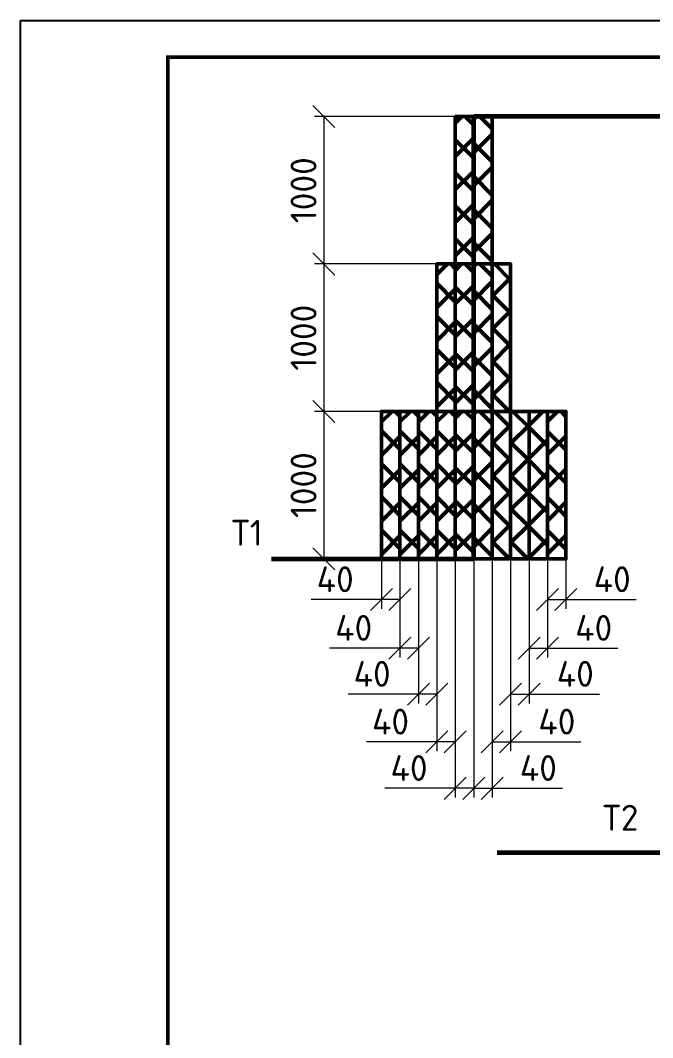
# Model space of a CAD drawing. Header units: millimetres. Extents: x 1642 to 8783, y 1095 to 5441.
# Drawn here: x 5296 to 5381.8, y 1333.4 to 1471.4 of the extents above; entities that cross this region are included whole.
import ezdxf
from ezdxf.enums import TextEntityAlignment as Align

# ---------------------------------------------------------------- set-up
doc = ezdxf.new("R2010")
doc.units = ezdxf.units.MM
for name, color, linetype, lineweight in [('12  Размер', 7, 'Continuous', 20), ('линии', 250, 'Continuous', 50), ('Размерный', 4, 'Continuous', 30), ('Размеры на чертеже', 250, 'Continuous', 25)]:
    doc.layers.add(name, color=color, linetype=linetype, lineweight=lineweight)
doc.styles.add('-ISOCPEUR-', font='isocpeur.ttf')
doc.styles.add('GOST', font='gost.shx', dxfattribs={"oblique": 15})
doc.styles.get("Standard").update_dxf_attribs({"font": 'arial.ttf'})
doc.dimstyles.new('М 1 к 20', dxfattribs={"dimtxt": 3.5, "dimasz": 3, "dimexe": 1.25, "dimexo": 0, "dimgap": 1, "dimtad": 1, "dimdec": 0, "dimlfac": 20, "dimzin": 0, "dimdsep": 46, "dimtxsty": 'GOST', "dimblk": 'OBLIQUE', "dimcen": 5, "dimclrd": 256, "dimclre": 256, "dimclrt": 256, "dimazin": 2, "dimtfac": 1, "dimtdec": 0, "dimtmove": 0, "dimatfit": 3, "dimldrblk": 'NONE', "dimfxl": 1.25, "dimtolj": 1, "dimtzin": 0, "dimlwd": -1, "dimlwe": -1, "dimarcsym": 2})
pattern_1 = [(45, (-1893.398, 7650.8207), (-2.245064, 2.245064), []), (135, (-1893.398, 7650.8207), (-2.245064, -2.245064), [])]
pattern_2 = [(45, (-1890.8947, 7650.8207), (-2.245064, 2.245064), []), (135, (-1890.8947, 7650.8207), (-2.245064, -2.245064), [])]
pattern_3 = [(45, (-1895.901, 7650.8207), (-2.245064, 2.245064), []), (135, (-1895.901, 7650.8207), (-2.245064, -2.245064), [])]

# ---------------------------------------------------------------- blocks, each defined once
blk = doc.blocks.new('*U305')
blk.add_lwpolyline([(0, 0), (420, 0), (420, -297), (0, -297)], close=True)
at = {"const_width": 0.5}
blk.add_lwpolyline([(20, -5), (415, -5), (415, -292), (20, -292)], close=True, dxfattribs=at)
blk.add_attdef('РАЗРАБОТАЛ', text='', height=2.5).set_placement((250.5, -264.22), align=Align.MIDDLE_LEFT)
at = {"flags": 8}
for tag, height, p in [('ДАТА', 2.5, (290.07, -264.4)), ('ЛИСТ', 3, (386.39, -271.92)), ('ЛИСТОВ', 3, (403.89, -271.92))]:
    blk.add_attdef(tag, text='', height=height, dxfattribs=at).set_placement(p, align=Align.MIDDLE_CENTER)
blk.add_attdef('ПРОВЕРИЛ', (250.75, -270.73), '', height=2.5)
at = {"lineweight": 30, "flags": 104}
for tag, p in [('ТЕПЛОВЫЕ_СЕТИ', (330, -269.5)), ('ИМЯ_ЧЕРТЕЖА', (330, -284.5))]:
    blk.add_attdef(tag, text='', height=3, dxfattribs=at).set_placement(p, align=Align.MIDDLE_CENTER)
at = {"style": '-ISOCPEUR-', "flags": 8}
blk.add_attdef('ФОРМАТ', text='', height=3, dxfattribs=at).set_placement((380.97, -294.75), align=Align.MIDDLE_CENTER)
blk = doc.blocks.new('_Oblique')
at = {"color": 0, "linetype": 'ByBlock', "lineweight": -2}
blk.add_line((-0.5, -0.5), (0.5, 0.5), dxfattribs=at)
blk = doc.blocks.new('*D253')
at = {"layer": '12  Размер', "transparency": 16777216}
for p, q in [((5357.55, 1398.31), (5357.55, 1365.94)), ((5355.04, 1382.78), (5355.04, 1365.94)), ((5355.04, 1367.19), (5345.49, 1367.19)), ((5357.55, 1367.19), (5355.04, 1367.19))]:
    blk.add_line(p, q, dxfattribs=at)
at = {"layer": 'Defpoints', "color": 0, "linetype": 'ByBlock', "lineweight": 35, "transparency": 16777216}
for p in [(5357.55, 1398.31), (5355.04, 1382.78), (5355.04, 1367.19)]:
    blk.add_point(p, dxfattribs=at)
at = {"layer": '12  Размер', "linetype": 'ByBlock', "transparency": 16777216, "xscale": 3, "yscale": 3, "zscale": 3, "rotation": 180}
blk.add_blockref('_Oblique', (5355.04, 1367.19), dxfattribs=at)
at = {"layer": '12  Размер', "linetype": 'ByBlock', "transparency": 16777216, "xscale": 3, "yscale": 3, "zscale": 3}
blk.add_blockref('_Oblique', (5357.55, 1367.19), dxfattribs=at)
at = {"layer": '12  Размер', "linetype": 'ByBlock', "transparency": 16777216, "insert": (5348.77, 1369.94), "char_height": 3.5, "attachment_point": 5, "style": '-ISOCPEUR-'}
blk.add_mtext('\\A1;40', dxfattribs=at)
blk = doc.blocks.new('_None')
blk = doc.blocks.new('*D254')
at = {"layer": '12  Размер', "transparency": 16777216}
for p, q in [((5355.04, 1398.31), (5355.04, 1372.23)), ((5352.54, 1382.78), (5352.54, 1372.23)), ((5352.54, 1373.48), (5342.99, 1373.48)), ((5355.04, 1373.48), (5352.54, 1373.48))]:
    blk.add_line(p, q, dxfattribs=at)
at = {"layer": 'Defpoints', "color": 0, "linetype": 'ByBlock', "lineweight": 35, "transparency": 16777216}
for p in [(5355.04, 1398.31), (5352.54, 1382.78), (5352.54, 1373.48)]:
    blk.add_point(p, dxfattribs=at)
at = {"layer": '12  Размер', "linetype": 'ByBlock', "transparency": 16777216, "xscale": 3, "yscale": 3, "zscale": 3, "rotation": 180}
blk.add_blockref('_Oblique', (5352.54, 1373.48), dxfattribs=at)
at = {"layer": '12  Размер', "linetype": 'ByBlock', "transparency": 16777216, "xscale": 3, "yscale": 3, "zscale": 3}
blk.add_blockref('_Oblique', (5355.04, 1373.48), dxfattribs=at)
at = {"layer": '12  Размер', "linetype": 'ByBlock', "transparency": 16777216, "insert": (5346.26, 1376.23), "char_height": 3.5, "attachment_point": 5, "style": '-ISOCPEUR-'}
blk.add_mtext('\\A1;40', dxfattribs=at)
blk = doc.blocks.new('*D255')
at = {"layer": '12  Размер', "transparency": 16777216}
for p, q in [((5350.04, 1398.31), (5350.04, 1378.71)), ((5352.54, 1398.31), (5352.54, 1378.71)), ((5350.04, 1379.96), (5340.49, 1379.96)), ((5352.54, 1379.96), (5350.04, 1379.96))]:
    blk.add_line(p, q, dxfattribs=at)
at = {"layer": 'Defpoints', "color": 0, "linetype": 'ByBlock', "lineweight": 35, "transparency": 16777216}
for p in [(5350.04, 1398.31), (5352.54, 1398.31), (5352.54, 1379.96)]:
    blk.add_point(p, dxfattribs=at)
at = {"layer": '12  Размер', "linetype": 'ByBlock', "transparency": 16777216, "xscale": 3, "yscale": 3, "zscale": 3, "rotation": 180}
blk.add_blockref('_Oblique', (5350.04, 1379.96), dxfattribs=at)
at = {"layer": '12  Размер', "linetype": 'ByBlock', "transparency": 16777216, "xscale": 3, "yscale": 3, "zscale": 3}
blk.add_blockref('_Oblique', (5352.54, 1379.96), dxfattribs=at)
at = {"layer": '12  Размер', "linetype": 'ByBlock', "transparency": 16777216, "insert": (5343.76, 1382.71), "char_height": 3.5, "attachment_point": 5, "style": '-ISOCPEUR-'}
blk.add_mtext('\\A1;40', dxfattribs=at)
blk = doc.blocks.new('*D256')
at = {"layer": '12  Размер', "transparency": 16777216}
for p, q in [((5342.53, 1418.31), (5335.96, 1418.31)), ((5337.21, 1418.31), (5337.21, 1398.31)), ((5342.53, 1398.31), (5335.96, 1398.31))]:
    blk.add_line(p, q, dxfattribs=at)
at = {"layer": 'Defpoints', "color": 0, "linetype": 'ByBlock', "lineweight": 35, "transparency": 16777216}
for p in [(5342.53, 1418.31), (5337.21, 1398.31), (5342.53, 1398.31)]:
    blk.add_point(p, dxfattribs=at)
at = {"layer": '12  Размер', "linetype": 'ByBlock', "transparency": 16777216, "xscale": 3, "yscale": 3, "zscale": 3}
for p, rotation in [((5337.21, 1418.31), 90), ((5337.21, 1398.31), 270)]:
    blk.add_blockref('_Oblique', p, dxfattribs=dict(at, rotation=rotation))
at = {"layer": '12  Размер', "linetype": 'ByBlock', "transparency": 16777216, "insert": (5334.46, 1408.31), "char_height": 3.5, "attachment_point": 5, "rotation": 90, "style": '-ISOCPEUR-'}
blk.add_mtext('\\A1;1000', dxfattribs=at)
blk = doc.blocks.new('*D257')
at = {"layer": '12  Размер', "transparency": 16777216}
for p, q in [((5352.54, 1438.31), (5335.96, 1438.31)), ((5337.21, 1438.31), (5337.21, 1418.31)), ((5345.03, 1418.31), (5335.96, 1418.31))]:
    blk.add_line(p, q, dxfattribs=at)
at = {"layer": 'Defpoints', "color": 0, "linetype": 'ByBlock', "lineweight": 35, "transparency": 16777216}
for p in [(5352.54, 1438.31), (5337.21, 1418.31), (5345.03, 1418.31)]:
    blk.add_point(p, dxfattribs=at)
at = {"layer": '12  Размер', "linetype": 'ByBlock', "transparency": 16777216, "xscale": 3, "yscale": 3, "zscale": 3}
for p, rotation in [((5337.21, 1438.31), 90), ((5337.21, 1418.31), 270)]:
    blk.add_blockref('_Oblique', p, dxfattribs=dict(at, rotation=rotation))
at = {"layer": '12  Размер', "linetype": 'ByBlock', "transparency": 16777216, "insert": (5334.46, 1428.31), "char_height": 3.5, "attachment_point": 5, "rotation": 90, "style": '-ISOCPEUR-'}
blk.add_mtext('\\A1;1000', dxfattribs=at)
blk = doc.blocks.new('*D258')
at = {"layer": '12  Размер', "transparency": 16777216}
for p, q in [((5355.04, 1458.31), (5335.96, 1458.31)), ((5337.21, 1458.31), (5337.21, 1438.31)), ((5352.54, 1438.31), (5335.96, 1438.31))]:
    blk.add_line(p, q, dxfattribs=at)
at = {"layer": 'Defpoints', "color": 0, "linetype": 'ByBlock', "lineweight": 35, "transparency": 16777216}
for p in [(5355.04, 1458.31), (5337.21, 1438.31), (5352.54, 1438.31)]:
    blk.add_point(p, dxfattribs=at)
at = {"layer": '12  Размер', "linetype": 'ByBlock', "transparency": 16777216, "xscale": 3, "yscale": 3, "zscale": 3}
for p, rotation in [((5337.21, 1458.31), 90), ((5337.21, 1438.31), 270)]:
    blk.add_blockref('_Oblique', p, dxfattribs=dict(at, rotation=rotation))
at = {"layer": '12  Размер', "linetype": 'ByBlock', "transparency": 16777216, "insert": (5334.46, 1448.31), "char_height": 3.5, "attachment_point": 5, "rotation": 90, "style": '-ISOCPEUR-'}
blk.add_mtext('\\A1;1000', dxfattribs=at)
blk = doc.blocks.new('*D264')
at = {"layer": '12  Размер', "transparency": 16777216}
for p, q in [((5345.03, 1398.31), (5345.03, 1391.54)), ((5347.53, 1398.31), (5347.53, 1391.54)), ((5345.03, 1392.79), (5335.48, 1392.79)), ((5347.53, 1392.79), (5345.03, 1392.79))]:
    blk.add_line(p, q, dxfattribs=at)
at = {"layer": 'Defpoints', "color": 0, "linetype": 'ByBlock', "lineweight": 35, "transparency": 16777216}
for p in [(5345.03, 1398.31), (5347.53, 1398.31), (5347.53, 1392.79)]:
    blk.add_point(p, dxfattribs=at)
at = {"layer": '12  Размер', "linetype": 'ByBlock', "transparency": 16777216, "xscale": 3, "yscale": 3, "zscale": 3, "rotation": 180}
blk.add_blockref('_Oblique', (5345.03, 1392.79), dxfattribs=at)
at = {"layer": '12  Размер', "linetype": 'ByBlock', "transparency": 16777216, "xscale": 3, "yscale": 3, "zscale": 3}
blk.add_blockref('_Oblique', (5347.53, 1392.79), dxfattribs=at)
at = {"layer": '12  Размер', "linetype": 'ByBlock', "transparency": 16777216, "insert": (5338.75, 1395.54), "char_height": 3.5, "attachment_point": 5, "style": '-ISOCPEUR-'}
blk.add_mtext('\\A1;40', dxfattribs=at)
blk = doc.blocks.new('*D265')
at = {"layer": '12  Размер', "transparency": 16777216}
for p, q in [((5347.53, 1391.54), (5347.53, 1384.95)), ((5350.04, 1391.71), (5350.04, 1384.95)), ((5347.53, 1386.2), (5337.98, 1386.2)), ((5350.04, 1386.2), (5347.53, 1386.2))]:
    blk.add_line(p, q, dxfattribs=at)
at = {"layer": 'Defpoints', "color": 0, "linetype": 'ByBlock', "lineweight": 35, "transparency": 16777216}
for p in [(5347.53, 1391.54), (5350.04, 1391.71), (5350.04, 1386.2)]:
    blk.add_point(p, dxfattribs=at)
at = {"layer": '12  Размер', "linetype": 'ByBlock', "transparency": 16777216, "xscale": 3, "yscale": 3, "zscale": 3, "rotation": 180}
blk.add_blockref('_Oblique', (5347.53, 1386.2), dxfattribs=at)
at = {"layer": '12  Размер', "linetype": 'ByBlock', "transparency": 16777216, "xscale": 3, "yscale": 3, "zscale": 3}
blk.add_blockref('_Oblique', (5350.04, 1386.2), dxfattribs=at)
at = {"layer": '12  Размер', "linetype": 'ByBlock', "transparency": 16777216, "insert": (5341.26, 1388.95), "char_height": 3.5, "attachment_point": 5, "style": '-ISOCPEUR-'}
blk.add_mtext('\\A1;40', dxfattribs=at)
blk = doc.blocks.new('*D259')
at = {"layer": '12  Размер', "transparency": 16777216}
for p, q in [((5357.55, 1398.31), (5357.55, 1365.94)), ((5360.05, 1382.78), (5360.05, 1365.94)), ((5357.55, 1367.19), (5360.05, 1367.19)), ((5360.05, 1367.19), (5369.6, 1367.19))]:
    blk.add_line(p, q, dxfattribs=at)
at = {"layer": 'Defpoints', "color": 0, "linetype": 'ByBlock', "lineweight": 35, "transparency": 16777216}
for p in [(5357.55, 1398.31), (5360.05, 1382.78), (5360.05, 1367.19)]:
    blk.add_point(p, dxfattribs=at)
at = {"layer": '12  Размер', "linetype": 'ByBlock', "transparency": 16777216, "xscale": 3, "yscale": 3, "zscale": 3, "rotation": 180}
blk.add_blockref('_Oblique', (5357.55, 1367.19), dxfattribs=at)
at = {"layer": '12  Размер', "linetype": 'ByBlock', "transparency": 16777216, "xscale": 3, "yscale": 3, "zscale": 3}
blk.add_blockref('_Oblique', (5360.05, 1367.19), dxfattribs=at)
at = {"layer": '12  Размер', "linetype": 'ByBlock', "transparency": 16777216, "insert": (5366.32, 1369.94), "char_height": 3.5, "attachment_point": 5, "style": '-ISOCPEUR-'}
blk.add_mtext('\\A1;40', dxfattribs=at)
blk = doc.blocks.new('*D260')
at = {"layer": '12  Размер', "transparency": 16777216}
for p, q in [((5360.05, 1398.31), (5360.05, 1372.23)), ((5362.55, 1382.78), (5362.55, 1372.23)), ((5360.05, 1373.48), (5362.55, 1373.48)), ((5362.55, 1373.48), (5372.1, 1373.48))]:
    blk.add_line(p, q, dxfattribs=at)
at = {"layer": 'Defpoints', "color": 0, "linetype": 'ByBlock', "lineweight": 35, "transparency": 16777216}
for p in [(5360.05, 1398.31), (5362.55, 1382.78), (5362.55, 1373.48)]:
    blk.add_point(p, dxfattribs=at)
at = {"layer": '12  Размер', "linetype": 'ByBlock', "transparency": 16777216, "xscale": 3, "yscale": 3, "zscale": 3, "rotation": 180}
blk.add_blockref('_Oblique', (5360.05, 1373.48), dxfattribs=at)
at = {"layer": '12  Размер', "linetype": 'ByBlock', "transparency": 16777216, "xscale": 3, "yscale": 3, "zscale": 3}
blk.add_blockref('_Oblique', (5362.55, 1373.48), dxfattribs=at)
at = {"layer": '12  Размер', "linetype": 'ByBlock', "transparency": 16777216, "insert": (5368.83, 1376.23), "char_height": 3.5, "attachment_point": 5, "style": '-ISOCPEUR-'}
blk.add_mtext('\\A1;40', dxfattribs=at)
blk = doc.blocks.new('*D261')
at = {"layer": '12  Размер', "transparency": 16777216}
for p, q in [((5362.55, 1398.31), (5362.55, 1378.71)), ((5365.06, 1398.31), (5365.06, 1378.71)), ((5362.55, 1379.96), (5365.06, 1379.96)), ((5365.06, 1379.96), (5374.61, 1379.96))]:
    blk.add_line(p, q, dxfattribs=at)
at = {"layer": 'Defpoints', "color": 0, "linetype": 'ByBlock', "lineweight": 35, "transparency": 16777216}
for p in [(5362.55, 1398.31), (5365.06, 1398.31), (5362.55, 1379.96)]:
    blk.add_point(p, dxfattribs=at)
at = {"layer": '12  Размер', "linetype": 'ByBlock', "transparency": 16777216, "xscale": 3, "yscale": 3, "zscale": 3, "rotation": 180}
blk.add_blockref('_Oblique', (5362.55, 1379.96), dxfattribs=at)
at = {"layer": '12  Размер', "linetype": 'ByBlock', "transparency": 16777216, "xscale": 3, "yscale": 3, "zscale": 3}
blk.add_blockref('_Oblique', (5365.06, 1379.96), dxfattribs=at)
at = {"layer": '12  Размер', "linetype": 'ByBlock', "transparency": 16777216, "insert": (5371.33, 1382.71), "char_height": 3.5, "attachment_point": 5, "style": '-ISOCPEUR-'}
blk.add_mtext('\\A1;40', dxfattribs=at)
blk = doc.blocks.new('*D262')
at = {"layer": '12  Размер', "transparency": 16777216}
for p, q in [((5367.56, 1398.31), (5367.56, 1391.54)), ((5370.06, 1398.31), (5370.06, 1391.54)), ((5367.56, 1392.79), (5370.06, 1392.79)), ((5370.06, 1392.79), (5379.61, 1392.79))]:
    blk.add_line(p, q, dxfattribs=at)
at = {"layer": 'Defpoints', "color": 0, "linetype": 'ByBlock', "lineweight": 35, "transparency": 16777216}
for p in [(5367.56, 1398.31), (5370.06, 1398.31), (5367.56, 1392.79)]:
    blk.add_point(p, dxfattribs=at)
at = {"layer": '12  Размер', "linetype": 'ByBlock', "transparency": 16777216, "xscale": 3, "yscale": 3, "zscale": 3, "rotation": 180}
blk.add_blockref('_Oblique', (5367.56, 1392.79), dxfattribs=at)
at = {"layer": '12  Размер', "linetype": 'ByBlock', "transparency": 16777216, "xscale": 3, "yscale": 3, "zscale": 3}
blk.add_blockref('_Oblique', (5370.06, 1392.79), dxfattribs=at)
at = {"layer": '12  Размер', "linetype": 'ByBlock', "transparency": 16777216, "insert": (5376.34, 1395.54), "char_height": 3.5, "attachment_point": 5, "style": '-ISOCPEUR-'}
blk.add_mtext('\\A1;40', dxfattribs=at)
blk = doc.blocks.new('*D263')
at = {"layer": '12  Размер', "transparency": 16777216}
for p, q in [((5365.06, 1391.71), (5365.06, 1384.95)), ((5367.56, 1391.54), (5367.56, 1384.95)), ((5365.06, 1386.2), (5367.56, 1386.2)), ((5367.56, 1386.2), (5377.11, 1386.2))]:
    blk.add_line(p, q, dxfattribs=at)
at = {"layer": 'Defpoints', "color": 0, "linetype": 'ByBlock', "lineweight": 35, "transparency": 16777216}
for p in [(5365.06, 1391.71), (5367.56, 1391.54), (5365.06, 1386.2)]:
    blk.add_point(p, dxfattribs=at)
at = {"layer": '12  Размер', "linetype": 'ByBlock', "transparency": 16777216, "xscale": 3, "yscale": 3, "zscale": 3, "rotation": 180}
blk.add_blockref('_Oblique', (5365.06, 1386.2), dxfattribs=at)
at = {"layer": '12  Размер', "linetype": 'ByBlock', "transparency": 16777216, "xscale": 3, "yscale": 3, "zscale": 3}
blk.add_blockref('_Oblique', (5367.56, 1386.2), dxfattribs=at)
at = {"layer": '12  Размер', "linetype": 'ByBlock', "transparency": 16777216, "insert": (5373.83, 1388.95), "char_height": 3.5, "attachment_point": 5, "style": '-ISOCPEUR-'}
blk.add_mtext('\\A1;40', dxfattribs=at)

msp = doc.modelspace()

# ---------------------------------------------------------------- hatches: boundary and pattern name
at = {"layer": 'линии', "lineweight": 50, "true_color": 0x000000}
h = msp.add_hatch(dxfattribs=at)
h.set_pattern_fill('ANSI37', color=18)
h.set_pattern_definition([(45, (-1890.8947, 7690.8207), (-2.245064, 2.245064), []), (135, (-1890.8947, 7690.8207), (-2.245064, -2.245064), [])])
h.paths.add_polyline_path([(5355.043, 1458.307), (5357.546, 1458.307), (5357.546, 1438.307), (5355.043, 1438.307)])
h = msp.add_hatch(dxfattribs=at)
h.set_pattern_fill('ANSI37', color=18)
h.set_pattern_definition([(45, (-1893.398, 7690.8207), (-2.245064, 2.245064), []), (135, (-1893.398, 7690.8207), (-2.245064, -2.245064), [])])
h.paths.add_polyline_path([(5357.546, 1458.307), (5360.049, 1458.307), (5360.049, 1438.307), (5357.546, 1438.307)])
h = msp.add_hatch(dxfattribs=at)
h.set_pattern_fill('ANSI37', color=18)
h.set_pattern_definition([(45, (-1888.3915, 7670.8207), (-2.245064, 2.245064), []), (135, (-1888.3915, 7670.8207), (-2.245064, -2.245064), [])])
h.paths.add_polyline_path([(5352.539, 1438.307), (5355.043, 1438.307), (5355.043, 1418.307), (5352.539, 1418.307)])
h = msp.add_hatch(dxfattribs=at)
h.set_pattern_fill('ANSI37', color=18)
h.set_pattern_definition([(45, (-1890.8947, 7670.8207), (-2.245064, 2.245064), []), (135, (-1890.8947, 7670.8207), (-2.245064, -2.245064), [])])
h.paths.add_polyline_path([(5355.043, 1438.307), (5357.546, 1438.307), (5357.546, 1418.307), (5355.043, 1418.307)])
h = msp.add_hatch(dxfattribs=at)
h.set_pattern_fill('ANSI37', color=18)
h.set_pattern_definition([(45, (-1893.398, 7670.8207), (-2.245064, 2.245064), []), (135, (-1893.398, 7670.8207), (-2.245064, -2.245064), [])])
h.paths.add_polyline_path([(5357.546, 1438.307), (5360.049, 1438.307), (5360.049, 1418.307), (5357.546, 1418.307)])
h = msp.add_hatch(dxfattribs=at)
h.set_pattern_fill('ANSI37', color=18)
h.set_pattern_definition([(45, (-1895.901, 7670.8207), (-2.245064, 2.245064), []), (135, (-1895.901, 7670.8207), (-2.245064, -2.245064), [])])
h.paths.add_polyline_path([(5360.049, 1438.307), (5362.552, 1438.307), (5362.552, 1418.307), (5360.049, 1418.307)])
h = msp.add_hatch(dxfattribs=at)
h.set_pattern_fill('ANSI37', color=18)
h.set_pattern_definition(pattern_3)
h.paths.add_polyline_path([(5345.03, 1418.307), (5347.533, 1418.307), (5347.533, 1398.307), (5345.03, 1398.307)])
h = msp.add_hatch(dxfattribs=at)
h.set_pattern_fill('ANSI37', color=18)
h.set_pattern_definition(pattern_1)
h.paths.add_polyline_path([(5347.533, 1418.307), (5350.036, 1418.307), (5350.036, 1398.307), (5347.533, 1398.307)])
h = msp.add_hatch(dxfattribs=at)
h.set_pattern_fill('ANSI37', color=18)
h.set_pattern_definition(pattern_2)
h.paths.add_polyline_path([(5350.036, 1418.307), (5352.539, 1418.307), (5352.539, 1398.307), (5350.036, 1398.307)])
h = msp.add_hatch(dxfattribs=at)
h.set_pattern_fill('ANSI37', color=18)
h.set_pattern_definition([(45, (-1888.3915, 7650.8207), (-2.245064, 2.245064), []), (135, (-1888.3915, 7650.8207), (-2.245064, -2.245064), [])])
h.paths.add_polyline_path([(5352.539, 1418.307), (5355.043, 1418.307), (5355.043, 1398.307), (5352.539, 1398.307)])
h = msp.add_hatch(dxfattribs=at)
h.set_pattern_fill('ANSI37', color=18)
h.set_pattern_definition(pattern_2)
h.paths.add_polyline_path([(5355.043, 1418.307), (5357.546, 1418.307), (5357.546, 1398.307), (5355.043, 1398.307)])
h = msp.add_hatch(dxfattribs=at)
h.set_pattern_fill('ANSI37', color=18)
h.set_pattern_definition(pattern_1)
h.paths.add_polyline_path([(5357.546, 1418.307), (5360.049, 1418.307), (5360.049, 1398.307), (5357.546, 1398.307)])
h = msp.add_hatch(dxfattribs=at)
h.set_pattern_fill('ANSI37', color=18)
h.set_pattern_definition([(45, (-1895.901, 7650.8207), (-2.245064, 2.245064), []), (135, (-1895.901, 7650.8207), (-2.245064, -2.245064), [])])
h.paths.add_polyline_path([(5360.049, 1418.307), (5362.552, 1418.307), (5362.552, 1398.307), (5360.049, 1398.307)])
h = msp.add_hatch(dxfattribs=at)
h.set_pattern_fill('ANSI37', color=18)
h.set_pattern_definition(pattern_1)
h.paths.add_polyline_path([(5362.552, 1418.307), (5365.055, 1418.307), (5365.055, 1398.307), (5362.552, 1398.307)])
h = msp.add_hatch(dxfattribs=at)
h.set_pattern_fill('ANSI37', color=18)
h.set_pattern_definition(pattern_1)
h.paths.add_polyline_path([(5367.558, 1418.307), (5365.055, 1418.307), (5365.055, 1398.307), (5367.558, 1398.307)])
h = msp.add_hatch(dxfattribs=at)
h.set_pattern_fill('ANSI37', color=18)
h.set_pattern_definition(pattern_3)
h.paths.add_polyline_path([(5370.062, 1418.307), (5367.558, 1418.307), (5367.558, 1398.307), (5370.062, 1398.307)])

# ---------------------------------------------------------------- linework, layer by layer
at = {"lineweight": 60}
for p, q in [((5497.437, 1458.307), (5357.546, 1458.307)), ((5357.546, 1398.307), (5357.546, 1458.307)), ((5357.546, 1398.307), (5357.546, 1458.307)), ((5330.112, 1398.307), (5357.546, 1398.307)), ((5360.729, 1358.459), (5402.079, 1358.459))]:
    msp.add_line(p, q, dxfattribs=at)
for p, q in [((5355.043, 1438.307), (5355.043, 1418.307)), ((5345.03, 1418.307), (5345.03, 1398.307)), ((5347.533, 1418.307), (5347.533, 1398.307)), ((5350.036, 1418.307), (5350.036, 1398.307)), ((5352.539, 1418.307), (5352.539, 1398.307)), ((5355.043, 1418.307), (5355.043, 1398.307)), ((5367.558, 1418.307), (5367.558, 1398.307))]:
    msp.add_line(p, q)
at = {"layer": 'линии', "color": 18, "lineweight": 50, "true_color": 0x000000}
for points in [[(5357.546, 1438.307), (5355.043, 1438.307), (5355.043, 1458.307), (5357.546, 1458.307)], [(5360.049, 1438.307), (5357.546, 1438.307), (5357.546, 1458.307), (5360.049, 1458.307)], [(5355.043, 1418.307), (5352.539, 1418.307), (5352.539, 1438.307), (5355.043, 1438.307)], [(5357.546, 1418.307), (5355.043, 1418.307), (5355.043, 1438.307), (5357.546, 1438.307)], [(5360.049, 1418.307), (5357.546, 1418.307), (5357.546, 1438.307), (5360.049, 1438.307)], [(5362.552, 1418.307), (5360.049, 1418.307), (5360.049, 1438.307), (5362.552, 1438.307)], [(5347.533, 1398.307), (5345.03, 1398.307), (5345.03, 1418.307), (5347.533, 1418.307)], [(5350.036, 1398.307), (5347.533, 1398.307), (5347.533, 1418.307), (5350.036, 1418.307)], [(5352.539, 1398.307), (5350.036, 1398.307), (5350.036, 1418.307), (5352.539, 1418.307)], [(5355.043, 1398.307), (5352.539, 1398.307), (5352.539, 1418.307), (5355.043, 1418.307)], [(5357.546, 1398.307), (5355.043, 1398.307), (5355.043, 1418.307), (5357.546, 1418.307)], [(5360.049, 1398.307), (5357.546, 1398.307), (5357.546, 1418.307), (5360.049, 1418.307)], [(5362.552, 1398.307), (5360.049, 1398.307), (5360.049, 1418.307), (5362.552, 1418.307)], [(5365.055, 1398.307), (5362.552, 1398.307), (5362.552, 1418.307), (5365.055, 1418.307)], [(5365.055, 1398.307), (5367.558, 1398.307), (5367.558, 1418.307), (5365.055, 1418.307)], [(5367.558, 1398.307), (5370.062, 1398.307), (5370.062, 1418.307), (5367.558, 1418.307)]]:
    msp.add_lwpolyline(points, close=True, dxfattribs=at)

# ---------------------------------------------------------------- block references
at = {"layer": 'Размеры на чертеже', "lineweight": 90}
msp.add_blockref('*U305', (5296.022, 1471.353), dxfattribs=at)

# ---------------------------------------------------------------- texts
at = {"layer": 'Размерный', "color": 7, "style": '-ISOCPEUR-'}
for s, p in [('Т1', (5324.662, 1400.092)), ('Т2', (5375.027, 1361.449))]:
    msp.add_text(s, height=3.5, dxfattribs=at).set_placement(p)

# ---------------------------------------------------------------- dimensions: what is measured, and where the dimension line sits
at = {"layer": '12  Размер', "linetype": 'ByBlock'}
for base, p1, p2, angle, text, picture, middle in [((5337.208, 1438.307), (5355.043, 1458.307), (5352.539, 1438.307), 90, '1000', '*D258', (5334.458, 1448.307)), ((5337.208, 1418.307), (5352.539, 1438.307), (5345.03, 1418.307), 90, '1000', '*D257', (5334.458, 1428.307)), ((5337.208, 1398.307), (5342.527, 1418.307), (5342.527, 1398.307), 90, '1000', '*D256', (5334.458, 1408.307)), ((5352.539, 1373.477), (5355.043, 1398.307), (5352.539, 1382.784), 180, '40', '*D254', (5346.264, 1376.227)), ((5360.049, 1367.193), (5357.546, 1398.307), (5360.049, 1382.784), 180, '40', '*D259', (5366.324, 1369.943))]:
    dim = msp.add_linear_dim(base=base, p1=p1, p2=p2, angle=angle, text=text, dimstyle='М 1 к 20', override={"dimtxsty": '-ISOCPEUR-'}, dxfattribs=at)
    dim.commit()
    dim.dimension.update_dxf_attribs({"geometry": picture, "text_midpoint": middle})
for base, p1, p2, picture, middle in [((5347.533, 1392.792), (5345.03, 1398.307), (5347.533, 1398.307), '*D264', (5338.755, 1392.792)), ((5352.539, 1379.957), (5350.036, 1398.307), (5352.539, 1398.307), '*D255', (5343.761, 1379.957)), ((5350.036, 1386.198), (5347.533, 1391.542), (5350.036, 1391.713), '*D265', (5341.258, 1386.198))]:
    dim = msp.add_linear_dim(base=base, p1=p1, p2=p2, angle=180, text='40', dimstyle='М 1 к 20', override={"dimtxsty": '-ISOCPEUR-'}, dxfattribs=at)
    dim.commit()
    dim.dimension.update_dxf_attribs({"geometry": picture, "text_midpoint": middle, "dimtype": 160})
for base, p1, p2, picture, middle in [((5355.043, 1367.193), (5357.546, 1398.307), (5355.043, 1382.784), '*D253', (5348.768, 1369.943)), ((5362.552, 1373.477), (5360.049, 1398.307), (5362.552, 1382.784), '*D260', (5368.827, 1376.227))]:
    dim = msp.add_linear_dim(base=base, p1=p1, p2=p2, text='40', dimstyle='М 1 к 20', override={"dimtxsty": '-ISOCPEUR-'}, dxfattribs=at)
    dim.commit()
    dim.dimension.update_dxf_attribs({"geometry": picture, "text_midpoint": middle})
for base, p1, p2, picture, middle in [((5362.552, 1379.957), (5365.055, 1398.307), (5362.552, 1398.307), '*D261', (5371.33, 1379.957)), ((5367.558, 1392.792), (5370.062, 1398.307), (5367.558, 1398.307), '*D262', (5376.337, 1392.792)), ((5365.055, 1386.198), (5367.558, 1391.542), (5365.055, 1391.713), '*D263', (5373.833, 1386.198))]:
    dim = msp.add_linear_dim(base=base, p1=p1, p2=p2, text='40', dimstyle='М 1 к 20', override={"dimtxsty": '-ISOCPEUR-'}, dxfattribs=at)
    dim.commit()
    dim.dimension.update_dxf_attribs({"geometry": picture, "text_midpoint": middle, "dimtype": 160})

doc.saveas('drawing.dxf')
